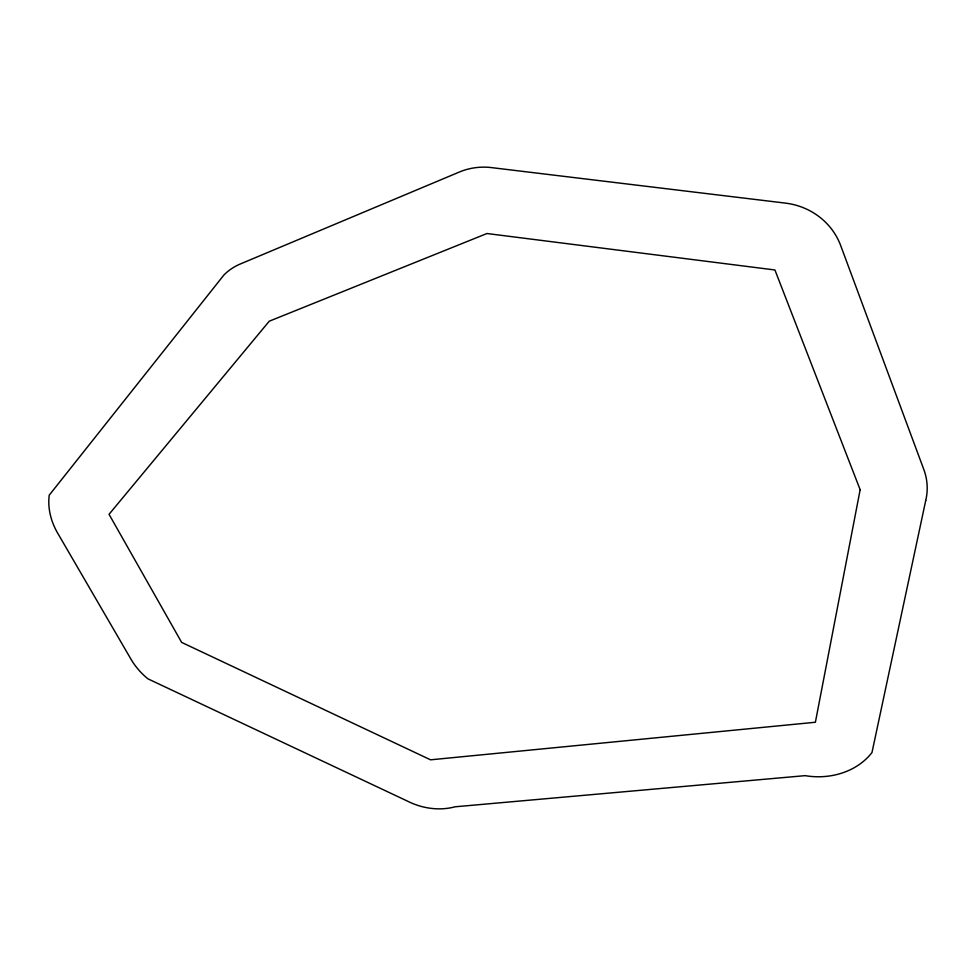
<?xml version="1.0" encoding="UTF-8"?>
<svg xmlns="http://www.w3.org/2000/svg" width="976" height="976" viewBox="0 0 976 976"><rect width="100%" height="100%" fill="white"/><g stroke="black" fill="none" stroke-linecap="round" stroke-linejoin="round"><path stroke-width="1.46" d="M860.149 489.72L815.387 722.252L430.562 759.816L181.646 642.403L109.044 514.315L269.242 321.214L486.951 233.52L774.92 269.974L860.149 489.72M925.736 500.493L871.983 752.52A66.283 55.303 5.8 0 1 805.115 775.652L455.06 806.798A58.987 48.031 22.5 0 1 407.468 801.125L147.864 678.796A62.415 50.252 33.2 0 1 130.967 659.178L57.047 532.066A65.002 52.924 38.9 0 1 49.227 495.174L223.955 274.951A64.27 56.584 44.4 0 1 240.291 263.996L459.379 172.02A67.015 63.44 44.7 0 1 493.161 167.811L785.79 203.154A69.272 66.087 -10.9 0 1 840.726 245.659L923.857 469.615A66.502 59.231 -2.5 0 1 925.736 500.493"/></g></svg>
